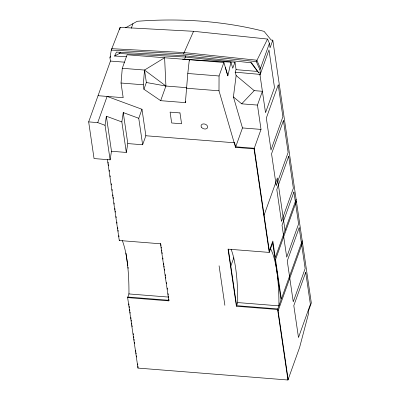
<?xml version="1.0" encoding="UTF-8"?>
<svg xmlns="http://www.w3.org/2000/svg" width="400" height="400" viewBox="0 0 400 400"><rect width="100%" height="100%" fill="white"/><g stroke="black" fill="none" stroke-linecap="round" stroke-linejoin="round"><path stroke-width="0.6" d="M111.49 151.265L126.325 152.44L121.85 121.935L106.355 116.22L111.49 151.265L110.115 159.845L94.045 158.565L88.67 121.885L110.45 61.06L109.98 57.87L111.285 50.095L120.135 27.355L193.555 31.295L267.535 39.06L256.31 61.61L259.95 69.78L260.42 72.97L258.76 72.825L251.6 62.815L183.775 55.69L116.46 52.08L114.57 56.03L119.315 53.51L185.395 57.055L235.01 62.265L236.065 69.655L235.16 72.185L236.135 75.52L254.205 90.635L262.395 91.285L257.455 105.08L261.02 129.41L254.06 148.84L235.52 147.365L218.995 90.8L219.055 75.975L223.895 62.455L127.12 54.77L122.28 68.29L121.03 83.02L123.18 97.695L98.045 95.7M160.67 100.67L165.915 86.03L164.61 57.75L144.53 70.055L143.275 84.79L143.93 89.255L160.67 100.67L185.39 102.635L187.79 73.49L189.33 59.71L189.39 60.94M235.52 147.365L242.48 127.935L233.415 96.91L236.135 75.52M110.115 159.845L105.05 125.305L106.355 116.22M121.85 121.935L123.255 112.57L138.755 118.285L142.635 144.76L127.8 143.58L123.255 112.57M111.585 49.88L111.79 48.685L184.025 52.56L256.815 60.2L260.455 68.375M119.75 29.67L120.135 27.355M126.325 152.44L127.8 143.58M182.58 59.155L230.955 62.175L227.855 75.905L225.285 67.21M109.98 57.87L110.61 56.105M131.31 28.26L132.955 23.66M88.67 121.885L97.735 122.605L107.11 96.415L141.98 109.275L145.86 135.75L142.635 144.76M143.93 89.255L146.35 82.495L144.53 70.055L122.28 68.29M138.755 118.285L141.98 109.275M111.285 50.095L183.52 53.97L193.555 31.295M160.675 243.215L160.475 243.78L119.27 240.505L119.475 239.945M185.39 102.635L185.81 101.46M125.54 27.805L137.195 21.295A284.965 186.715 -8.3 0 1 264.095 31.37L271.16 40.04L272.805 40.175L311.33 302.995L308.305 311.445L308.585 313.36L299.64 347.335L287.945 380L137.975 368.09L127.64 297.6L129.05 293.66M137.975 368.09L137.995 366.29M127.64 297.6L168.84 300.87L168.865 299.08M259.95 69.78L269.43 43.31L267.535 39.06M260.01 75.015L268.98 49.955L274.5 87.59L265.525 112.655L259.915 74.38L260.42 72.97M272.805 40.175L270.085 47.775L269.43 43.31M230.815 266.125L233.84 257.675M264.07 215.17L277.38 178L285.045 230.31M236.41 306.24L228.045 249.145L269.245 252.415L272.67 242.84L281.04 299.935L277.61 309.51L236.41 306.24L237.72 302.575A85.87 21.37 -85.5 0 0 231.065 249.2M269.305 250.895L272.835 241.04L275.265 257.625L296.135 199.335M296.415 201.25L275.545 259.54L281.345 299.09L302.215 240.8M278.095 310.86L302.495 242.715M184.575 59.23L185.395 57.055L185.36 55.84M235.01 62.265L232.73 68.24L230.955 62.175M119.315 53.51L120.34 52.2M233.415 96.91L241.69 103.83L254.205 90.635M114.57 56.03L126.775 56.685M110.45 61.06L124.545 62.18M187.79 73.49L219.055 75.975M146.35 82.495L165.915 86.03L186.925 87.695M121.03 83.02L143.275 84.79M186.54 88.225L218.995 90.8M241.69 103.83L257.455 105.08M242.48 127.935L261.02 129.41M145.76 135.74L234.175 142.76L234.375 142.2L235.725 146.805L254.265 148.275L269.445 251.85M168.31 297.065L128.95 293.94A85.87 21.37 -85.5 0 0 122.295 240.56M237.72 302.575L278.925 305.85A85.87 21.37 -85.5 0 0 270.555 248.755M127.84 297.035L169.045 300.31M236.245 305.645L277.815 308.945L288.145 379.435M236.065 69.655L257.555 71.45L258.76 72.825M235.16 72.185L259.915 74.38M183.52 53.97L256.31 61.61M97.735 122.605L105.05 125.305M144.53 70.055L165.915 86.03M250.87 62.57L257.555 71.45M223.895 62.455L227.795 75.7M254.06 148.84L269.245 252.415M277.61 309.51L287.945 380M228.335 249.185L236.615 305.675M219.08 265.77L224.875 305.32M160.855 244.445L161.035 245.67M161.215 246.9L161.395 248.125M161.665 249.97L161.845 251.195M162.025 252.425L162.205 253.65M162.835 257.95L163.015 259.175M163.645 263.475L163.825 264.7M164.005 265.93L164.185 267.155M164.455 269L164.635 270.225M165.265 274.525L165.445 275.75M165.625 276.98L165.805 278.21M166.435 282.505L166.615 283.735M167.245 288.03L167.425 289.26M168.055 293.555L168.235 294.785M168.415 296.01L168.595 297.24M160.475 243.78L168.84 300.87M125.94 253.035L127.83 265.925M128.01 267.155L128.19 268.38M108.06 162.09L108.245 163.325M108.425 164.56L108.605 165.8M109.24 170.125L109.42 171.36M110.055 175.685L110.235 176.92M111.23 183.715L111.415 184.95M112.045 189.275L112.23 190.515M112.86 194.84L113.045 196.075M113.225 197.31L113.405 198.545M114.04 202.87L114.22 204.105M114.855 208.43L115.035 209.665M115.215 210.905L115.4 212.14M116.03 216.465L116.215 217.7M116.845 222.025L117.03 223.26M117.66 227.585L117.845 228.82M118.025 230.055L118.205 231.295M118.84 235.62L119.02 236.855M128.84 303.84L129.03 305.13M129.2 306.31L129.39 307.6M129.655 309.405L129.845 310.69M130.025 311.925L130.205 313.16M130.835 317.44L131.02 318.72M131.195 319.915L131.385 321.19M131.65 323.005L131.835 324.28M132.015 325.515L132.2 326.75M133.19 333.52L133.375 334.785M133.645 336.61L133.83 337.875M134.01 339.11L134.19 340.345M134.46 342.175L134.645 343.435M135.635 350.215L135.82 351.465M136 352.7L136.185 353.935M136.455 355.78L136.635 357.025M137.63 363.82L137.815 365.055M107.41 159.565L119.27 240.505M278.22 84.85L266.32 118.075L270.995 149.97L282.895 116.745L278.22 84.85M283.455 120.57L271.555 153.8L276.23 185.695L288.13 152.47L283.455 120.57M288.69 156.295L276.795 189.525L281.47 221.42L293.365 188.19L288.69 156.295M293.925 192.02L282.03 225.245L286.705 257.145L298.6 223.915L293.925 192.02M299.165 227.74L287.265 260.97L293.25 301.8L305.15 268.57L299.165 227.74M305.71 272.395L293.81 305.625L298.485 337.52L310.385 304.295L305.71 272.395M179.98 112.92L170.09 112.135L171.68 122.98L181.565 123.765L179.98 112.92M201.69 127.515A3.415 2.435 19.7 0 0 207.4 127.97A3.415 2.435 19.7 0 0 203.985 123.915A3.415 2.435 19.7 0 0 201.69 127.515"/></g></svg>
